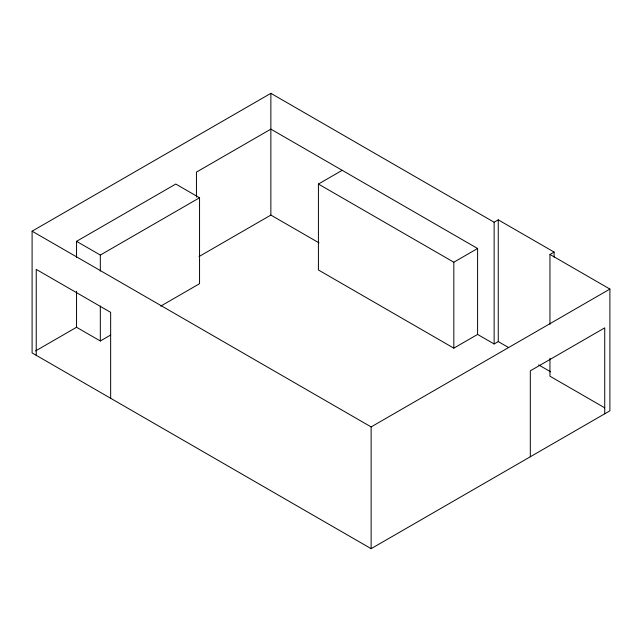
<?xml version="1.0" encoding="UTF-8"?>
<svg xmlns="http://www.w3.org/2000/svg" width="642" height="642" viewBox="0 0 642 642"><rect width="100%" height="100%" fill="white"/><g stroke="black" fill="none" stroke-linecap="round" stroke-linejoin="round"><path stroke-width="0.96" d="M549.953 324.314L549.953 254.457L609.9 289.069L609.9 410.816L371.132 548.669L32.1 352.931L32.1 231.184L270.868 93.331L494.131 222.236L498.264 219.845L554.086 252.073L554.086 257.065M76.542 257.322L76.542 241.336L175.772 184.045L199.55 197.768L199.55 283.7L160.717 306.122M76.542 241.336L100.321 255.059L199.55 197.768M508.568 347.539L498.264 341.592L494.131 343.976L477.592 334.426L453.822 348.157L318.416 269.977L318.416 184.045L342.186 170.315M35.519 350.957L76.542 327.268L100.321 340.99L110.673 335.012M199.044 256.543L270.868 215.078L318.986 242.861M318.416 184.045L453.822 262.217L477.592 248.494L477.592 334.426M549.953 254.457L554.086 252.073M32.1 231.184L371.132 426.922L609.9 289.069M477.592 248.494L270.868 129.138L196.444 172.104L196.444 197.086M538.63 364.889L550.651 371.83M604.764 407.847L549.953 376.204L549.953 358.236M604.732 413.801L604.732 327.861L530.308 370.827L530.308 456.767M498.264 219.845L498.264 341.592M494.131 222.236L494.131 343.976M453.822 262.217L453.822 348.157M371.132 426.922L371.132 548.669M270.868 93.331L270.868 215.078M110.657 398.281L110.657 312.349L36.233 269.383L36.233 355.315M100.321 255.059L100.321 271.044M100.321 306.017L100.321 340.99M76.542 291.291L76.542 327.268"/></g></svg>
